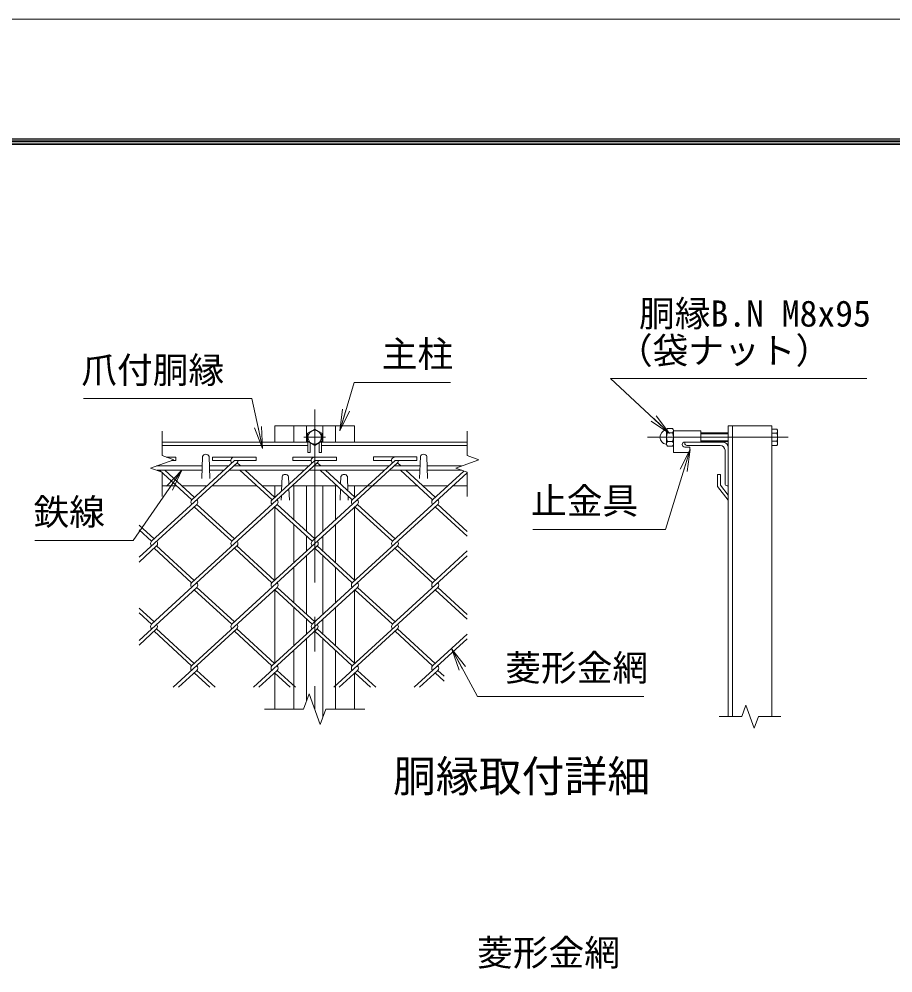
# Model space of a CAD drawing. Units: millimetres, scale not verified. Extents: x -4200 to 4200, y -2970 to 2970.
# Drawn here: x 873 to 2477, y 1219 to 2970 of the extents above; entities that cross this region are included whole.
import ezdxf
from ezdxf.enums import TextEntityAlignment as Align

# ---------------------------------------------------------------- set-up
doc = ezdxf.new("R2010")
doc.units = ezdxf.units.MM
doc.header["$LTSCALE"] = 10
doc.linetypes.add('USER1', pattern=[50.8, 31.75, -6.35, 6.35, -6.35])
for name, color, linetype, lineweight in [('0-0_D-STR1', 1, 'Continuous', 18), ('0-1_D-BMK', 2, 'USER1', 13), ('0-2_D-STR-DIM', 7, 'Continuous', 13), ('0-3_D-STR3', 3, 'Continuous', 13), ('0-7_D-STR-TXT', 7, 'Continuous', 13), ('0-8_0', 7, 'Continuous', 18), ('0-B_D-STR2', 7, 'Continuous', 13), ('0-C_D-TTL', 7, 'Continuous', 18)]:
    doc.layers.add(name, color=color, linetype=linetype, lineweight=lineweight)
doc.layers.add('0-A_D-TTL-TXT', color=7, linetype='Continuous')
doc.styles.add('ＭＳ ゴシック', font='')
doc.styles.get('ＭＳ ゴシック').set_extended_font_data('MS Gothic')

# ---------------------------------------------------------------- blocks, each defined once
blk = doc.blocks.new('_Open')
at = {"layer": '0-8_0'}
blk.add_line((-10, 1.667), (0, 0), dxfattribs=at)
blk.add_lwpolyline([(-10, -1.667), (0, 0), (-10, 0)], dxfattribs=at)

msp = doc.modelspace()

# ---------------------------------------------------------------- linework, layer by layer
at = {"layer": '0-0_D-STR1'}
for p, q in [((1342.47, 2223.43), (1488.47, 2223.43)), ((1342.47, 2193.43), (1342.47, 2223.43)), ((1377.47, 2193.43), (1377.47, 2223.43)), ((1400.47, 2223.43), (1400.47, 2193.43)), ((1430.47, 2223.43), (1430.47, 2193.43)), ((1453.47, 2193.43), (1453.47, 2223.43)), ((1488.47, 2193.43), (1488.47, 2223.43)), ((2174.78, 1689.49), (2174.78, 2223.43)), ((2174.78, 2223.43), (2254.78, 2223.43)), ((2182.78, 1689.49), (2182.78, 2223.43)), ((2254.78, 1689.49), (2254.78, 2223.43)), ((1135.47, 2193.43), (1402.97, 2193.43)), ((1427.97, 2193.43), (1695.47, 2193.43)), ((2094.78, 2193.43), (2164.78, 2193.43)), ((2094.78, 2191.43), (2094.78, 2193.43)), ((1135.47, 2187.43), (1402.97, 2187.43)), ((1427.97, 2187.43), (1695.47, 2187.43)), ((2098.78, 2187.43), (2159.78, 2187.43)), ((2168.78, 2178.43), (2168.78, 2117.43)), ((2174.78, 2183.43), (2174.78, 2113.43)), ((1209.47, 2167.18), (1208.07, 2126.93)), ((1221.47, 2167.18), (1222.87, 2126.93)), ((1609.47, 2167.18), (1608.07, 2126.93)), ((1621.47, 2167.18), (1622.87, 2126.93)), ((1355.47, 2130.19), (1354.55, 2103.73)), ((1367.47, 2130.19), (1367.97, 2116.02)), ((1463.47, 2130.19), (1462.98, 2116.21)), ((1475.47, 2130.19), (1476.39, 2103.93)), ((2154.78, 2134.19), (2154.78, 2112.19)), ((2160.78, 2134.19), (2154.78, 2134.19)), ((2160.78, 2134.19), (2160.78, 2114.43)), ((1135.47, 2113.43), (1161.65, 2113.43)), ((1171.1, 2113.43), (1217.69, 2113.43)), ((1227.16, 2113.43), (1309.11, 2113.43)), ((1318.56, 2113.43), (1354.89, 2113.43)), ((1342.47, 2092.66), (1342.47, 2113.43)), ((1368.25, 2107.82), (1368.97, 2087.19)), ((1456.54, 2113.43), (1374.38, 2113.43)), ((1377.47, 2050.79), (1377.47, 2113.43)), ((1400.47, 2113.43), (1400.47, 2029.71)), ((1430.47, 2113.43), (1430.47, 2029.71)), ((1453.47, 2050.79), (1453.47, 2113.43)), ((1462.69, 2107.8), (1461.97, 2087.19)), ((1603.99, 2113.43), (1476.06, 2113.43)), ((1488.47, 2092.85), (1488.47, 2113.43)), ((1660.05, 2113.43), (1613.47, 2113.43)), ((1695.47, 2113.43), (1669.53, 2113.43)), ((2154.78, 2112.19), (2174.78, 2087.19)), ((2160.78, 2114.43), (2174.78, 2096.34)), ((2172.78, 2113.43), (2174.78, 2113.43)), ((1354.24, 2094.98), (1353.97, 2087.19)), ((1476.7, 2094.96), (1476.97, 2087.19)), ((1342.47, 1940.4), (1342.47, 2074.18)), ((1488.47, 1940.4), (1488.47, 2074.18)), ((1377.47, 1972.47), (1377.47, 2042.11)), ((1453.47, 1972.47), (1453.47, 2042.11)), ((1400.47, 2021.03), (1400.47, 1993.54)), ((1430.47, 2021.03), (1430.47, 1993.54)), ((1400.47, 1984.86), (1400.47, 1877.24)), ((1430.47, 1984.86), (1430.47, 1877.24)), ((1377.47, 1898.31), (1377.47, 1963.79)), ((1453.47, 1898.31), (1453.47, 1963.79)), ((1342.47, 1787.92), (1342.47, 1921.7)), ((1488.47, 1787.92), (1488.47, 1921.7)), ((1377.47, 1819.99), (1377.47, 1889.63)), ((1453.47, 1819.99), (1453.47, 1889.63)), ((1400.47, 1868.55), (1400.47, 1841.06)), ((1430.47, 1868.55), (1430.47, 1841.06)), ((1400.47, 1832.38), (1400.47, 1718.6)), ((1430.47, 1832.38), (1430.47, 1688.26)), ((1377.47, 1703.43), (1377.47, 1811.31)), ((1453.47, 1703.43), (1453.47, 1811.31)), ((1342.47, 1703.43), (1342.47, 1769.22)), ((1488.47, 1703.43), (1488.47, 1769.22))]:
    msp.add_line(p, q, dxfattribs=at)
for centre, radius, start, end in [((2098.78, 2191.43), 4, 180, 270), ((2164.78, 2183.43), 10, 0, 90), ((1215.47, 2164.68), 6.5, 22.61986, 157.38014), ((1615.47, 2164.68), 6.5, 22.61986, 157.38014), ((2159.78, 2178.43), 9, 0, 90), ((1361.47, 2127.69), 6.5, 22.61986, 157.38014), ((1469.47, 2127.69), 6.5, 22.61986, 157.38014), ((2172.78, 2117.43), 4, 180, 270)]:
    msp.add_arc(centre, radius, start, end, dxfattribs=at)
at = {"layer": '0-1_D-BMK'}
for p, q in [((1415.47, 2253.43), (1415.47, 1703.43)), ((1435.47, 2202.43), (1395.47, 2202.43)), ((2026.31, 2202.43), (2284.78, 2202.43))]:
    msp.add_line(p, q, dxfattribs=at)
at = {"layer": '0-2_D-STR-DIM'}
for p, q in [((1135.47, 2213.43), (1135.47, 2168.83)), ((1695.47, 2213.43), (1695.47, 2168.83)), ((1114.33, 2145.74), (1156.61, 2161.13)), ((1156.61, 2161.13), (1135.47, 2168.83)), ((1135.47, 2138.04), (1114.33, 2145.74)), ((1135.47, 2138.04), (1135.47, 2093.43)), ((1695.47, 2138.04), (1695.47, 2093.43)), ((1394.95, 1703.43), (1405.21, 1731.62)), ((1405.21, 1731.62), (1425.73, 1675.24)), ((1394.95, 1703.43), (1323.47, 1703.43)), ((1425.73, 1675.24), (1435.99, 1703.43)), ((1507.47, 1703.43), (1435.99, 1703.43)), ((2207.09, 1710.63), (2199.39, 1689.49)), ((2222.48, 1668.34), (2207.09, 1710.63)), ((2158.28, 1689.49), (2199.39, 1689.49)), ((2230.17, 1689.49), (2222.48, 1668.34)), ((2230.17, 1689.49), (2271.28, 1689.49))]:
    msp.add_line(p, q, dxfattribs=at)
msp.add_lwpolyline([(1695.47, 2138.04), (1674.33, 2145.74), (1716.61, 2161.13), (1695.47, 2168.83)], dxfattribs=at)
at = {"layer": '0-3_D-STR3'}
for p, q in [((2061.28, 2214.9), (2061.28, 2190.21)), ((2061.28, 2214.9), (2061.28, 2190.21)), ((2072.28, 2218.63), (2063.28, 2218.63)), ((2063.28, 2210.53), (2072.28, 2210.53)), ((2074.28, 2214.9), (2074.28, 2190.21)), ((2074.28, 2214.9), (2074.28, 2190.21)), ((2074.28, 2214.43), (2124.28, 2214.43)), ((2074.28, 2214.43), (2074.28, 2174.43)), ((2124.28, 2214.43), (2124.28, 2193.43)), ((2174.78, 2210.43), (2124.28, 2210.43)), ((2174.78, 2208.93), (2124.28, 2208.93)), ((2254.78, 2217.44), (2263.99, 2217.44)), ((2254.78, 2217.44), (2254.78, 2187.42)), ((2254.78, 2209.94), (2263.99, 2209.94)), ((2265.38, 2215.03), (2263.99, 2217.44)), ((2265.38, 2215.03), (2265.38, 2189.83)), ((1402.97, 2194.64), (1402.97, 2174.43)), ((1406.97, 2192.33), (1406.97, 2174.43)), ((1423.97, 2192.33), (1423.97, 2174.43)), ((1427.97, 2194.64), (1427.97, 2174.43)), ((2063.28, 2194.33), (2072.28, 2194.33)), ((2094.78, 2193.43), (2124.28, 2193.43)), ((2174.78, 2195.93), (2124.28, 2195.93)), ((2174.78, 2194.43), (2124.28, 2194.43)), ((2254.78, 2194.93), (2263.99, 2194.93)), ((2265.38, 2189.83), (2263.99, 2187.42)), ((1402.97, 2174.43), (1406.97, 2174.43)), ((1423.97, 2174.43), (1427.97, 2174.43)), ((2072.28, 2186.23), (2063.28, 2186.23)), ((2074.28, 2174.43), (2104.28, 2174.43)), ((2094.78, 2184.43), (2104.28, 2184.43)), ((2104.28, 2184.43), (2104.28, 2174.43)), ((2254.78, 2187.42), (2263.99, 2187.42)), ((1125.15, 2149.68), (1208.86, 2149.68)), ((1125.49, 2141.68), (1208.58, 2141.68)), ((1222.08, 2149.68), (1257.24, 2149.68)), ((1222.36, 2141.68), (1248.51, 2141.68)), ((1257.98, 2141.68), (1395.96, 2141.68)), ((1266.71, 2149.68), (1404.69, 2149.68)), ((1405.2, 2141.68), (1543.42, 2141.68)), ((1413.93, 2149.68), (1552.15, 2149.68)), ((1552.66, 2141.68), (1608.58, 2141.68)), ((1561.39, 2149.68), (1608.86, 2149.68)), ((1622.08, 2149.68), (1685.15, 2149.68)), ((1622.36, 2141.68), (1685.49, 2141.68))]:
    msp.add_line(p, q, dxfattribs=at)
msp.add_lwpolyline([(1428.47, 2209.94), (1415.47, 2217.44), (1402.47, 2209.94), (1402.47, 2194.93), (1415.47, 2187.42), (1428.47, 2194.93)], close=True, dxfattribs=at)
msp.add_circle((1415.47, 2202.43), 12.5, dxfattribs=at)
for centre, radius, start, end in [((2062.28, 2202.43), 13, 97.16806, 262.83194), ((2060.53, 2216.32), 1, 277.16806, 350.16084), ((2066.36, 2214.58), 5.08, 127.21089, 232.78911), ((2078.68, 2202.43), 17.4, 152.26063, 207.73937), ((2056.88, 2202.43), 17.4, 332.26063, 27.73937), ((2069.21, 2214.58), 5.08, 307.21089, 52.78911), ((2258.51, 2213.69), 6.64, 325.61585, 34.38415), ((2240.31, 2202.43), 24.84, 342.4121, 17.5879), ((2060.53, 2188.54), 1, 16.57981, 82.83194), ((2066.38, 2190.28), 5.1, 127.42505, 232.57495), ((2069.18, 2190.28), 5.1, 307.42505, 52.57495), ((2094.78, 2188.93), 4.5, 90, 270), ((2258.51, 2191.18), 6.64, 325.61585, 34.38415)]:
    msp.add_arc(centre, radius, start, end, dxfattribs=at)
at = {"layer": '0-7_D-STR-TXT'}
for points in [[(1665.06, 2302.94), (1487.74, 2302.94), (1462.28, 2215.81)], [(2429.45, 2310.32), (1958.47, 2310.32), (2065.7, 2210.67)], [(990.96, 2273.3), (1300.01, 2273.3), (1319.51, 2183.72)], [(1815.89, 2032.89), (2059.7, 2032.89), (2104.03, 2178.04)], [(901.5, 2012.55), (1082.37, 2012.55), (1170.36, 2140.03)], [(2019.72, 1726.52), (1714.22, 1726.52), (1668.33, 1811.6)]]:
    msp.add_lwpolyline(points, dxfattribs=at)
at = {"layer": '0-B_D-STR2'}
for p, q in [((1272.86, 2155.31), (1115.94, 2011.52)), ((1143.1, 2166.05), (1160.67, 2166.05)), ((1152.55, 2159.65), (1160.67, 2159.65)), ((1160.67, 2159.65), (1160.67, 2166.05)), ((1268.12, 2159.65), (1189.66, 2087.75)), ((1228.12, 2159.65), (1228.12, 2166.05)), ((1228.12, 2166.05), (1308.12, 2166.05)), ((1228.12, 2159.65), (1261.7, 2159.65)), ((1420.2, 2155.42), (1263.28, 2011.63)), ((1268.12, 2159.65), (1308.12, 2159.65)), ((1279.01, 2149.68), (1272.86, 2155.31)), ((1308.12, 2159.65), (1308.12, 2166.05)), ((1415.58, 2159.65), (1337.11, 2087.75)), ((1375.58, 2159.65), (1375.58, 2166.05)), ((1375.58, 2166.05), (1455.58, 2166.05)), ((1375.58, 2159.65), (1409.15, 2159.65)), ((1567.65, 2155.42), (1410.73, 2011.63)), ((1415.58, 2159.65), (1455.58, 2159.65)), ((1426.46, 2149.68), (1420.2, 2155.42)), ((1455.58, 2159.65), (1455.58, 2166.05)), ((1563.14, 2159.75), (1484.57, 2087.75)), ((1523.14, 2159.75), (1523.14, 2166.15)), ((1523.14, 2166.15), (1603.14, 2166.15)), ((1523.14, 2159.75), (1556.72, 2159.75)), ((1563.14, 2159.75), (1603.14, 2159.75)), ((1573.92, 2149.68), (1567.65, 2155.42)), ((1603.14, 2159.75), (1603.14, 2166.15)), ((1131.55, 2149.68), (1129.73, 2151.34)), ((1189.66, 2087.75), (1130.81, 2141.68)), ((1194.39, 2092.09), (1140.28, 2141.68)), ((1269.53, 2149.68), (1268.12, 2150.97)), ((1337.11, 2087.75), (1278.26, 2141.68)), ((1341.85, 2092.09), (1287.74, 2141.68)), ((1416.99, 2149.68), (1415.46, 2151.08)), ((1484.57, 2087.75), (1425.72, 2141.68)), ((1489.31, 2092.09), (1435.19, 2141.68)), ((1695.47, 2137.21), (1558.3, 2011.51)), ((1564.44, 2149.68), (1562.91, 2151.08)), ((1632.02, 2087.75), (1573.17, 2141.68)), ((1636.76, 2092.09), (1582.65, 2141.68)), ((1689.34, 2140.27), (1632.02, 2087.75)), ((1199.02, 2079.19), (1092.97, 1982.01)), ((1346.47, 2079.18), (1189.55, 1935.39)), ((1263.28, 2011.63), (1194.29, 2074.85)), ((1268.02, 2015.97), (1199.02, 2079.19)), ((1493.92, 2079.18), (1337.01, 1935.39)), ((1410.73, 2011.63), (1341.74, 2074.85)), ((1415.47, 2015.97), (1346.48, 2079.19)), ((1641.38, 2079.18), (1484.46, 1935.39)), ((1558.3, 2011.51), (1489.19, 2074.84)), ((1563.03, 2015.85), (1493.92, 2079.18)), ((1695.47, 2020.93), (1636.64, 2074.84)), ((1695.47, 2029.61), (1641.38, 2079.18)), ((1120.56, 2015.97), (1092.97, 2041.25)), ((1115.82, 2011.63), (1092.97, 2032.57)), ((1125.3, 2002.95), (1092.97, 1973.33)), ((1272.75, 2002.95), (1115.82, 1859.15)), ((1189.55, 1935.39), (1120.56, 1998.61)), ((1194.29, 1939.73), (1125.3, 2002.95)), ((1420.21, 2002.95), (1263.28, 1859.15)), ((1337.01, 1935.39), (1268.02, 1998.61)), ((1341.74, 1939.73), (1272.75, 2002.95)), ((1567.65, 2002.94), (1410.73, 1859.15)), ((1484.46, 1935.39), (1415.47, 1998.61)), ((1489.2, 1939.73), (1420.21, 2002.95)), ((1631.91, 1935.38), (1563.33, 1998.22)), ((1636.64, 1939.72), (1567.65, 2002.94)), ((1695.47, 1984.95), (1558.19, 1859.15)), ((1695.47, 1993.63), (1631.91, 1935.38)), ((1199.02, 1926.71), (1092.97, 1829.53)), ((1346.48, 1926.71), (1189.55, 1782.91)), ((1268.02, 1863.49), (1199.02, 1926.71)), ((1493.94, 1926.71), (1337.01, 1782.91)), ((1415.47, 1863.49), (1346.48, 1926.71)), ((1641.38, 1926.7), (1484.46, 1782.91)), ((1562.93, 1863.49), (1493.94, 1926.71)), ((1695.47, 1877.13), (1641.38, 1926.7)), ((1263.28, 1859.15), (1194.29, 1922.37)), ((1410.73, 1859.15), (1342.16, 1921.99)), ((1558.19, 1859.15), (1489.2, 1922.37)), ((1695.47, 1868.45), (1636.64, 1922.36)), ((1120.56, 1863.49), (1092.97, 1888.77)), ((1115.82, 1859.15), (1092.97, 1880.09)), ((1125.3, 1850.47), (1092.97, 1820.85)), ((1189.55, 1782.91), (1120.56, 1846.13)), ((1194.29, 1787.25), (1125.3, 1850.47)), ((1272.75, 1850.47), (1155.94, 1743.43)), ((1337.01, 1782.91), (1268.02, 1846.13)), ((1341.74, 1787.25), (1272.75, 1850.47)), ((1420.21, 1850.47), (1303.4, 1743.43)), ((1484.46, 1782.91), (1415.47, 1846.13)), ((1489.2, 1787.25), (1420.21, 1850.47)), ((1567.66, 1850.47), (1450.85, 1743.43)), ((1631.92, 1782.91), (1562.93, 1846.13)), ((1636.65, 1787.25), (1567.66, 1850.47)), ((1695.47, 1841.15), (1631.92, 1782.91)), ((1695.47, 1832.47), (1598.31, 1743.43)), ((1199.02, 1774.23), (1165.42, 1743.43)), ((1223.16, 1743.43), (1194.29, 1769.89)), ((1232.63, 1743.43), (1199.02, 1774.23)), ((1346.48, 1774.23), (1312.87, 1743.43)), ((1370.61, 1743.43), (1341.74, 1769.89)), ((1380.09, 1743.43), (1346.48, 1774.23)), ((1493.94, 1774.23), (1460.33, 1743.43)), ((1518.07, 1743.43), (1489.2, 1769.89)), ((1527.54, 1743.43), (1493.94, 1774.23)), ((1641.39, 1774.23), (1607.78, 1743.43)), ((1652.97, 1754.94), (1636.65, 1769.89)), ((1652.97, 1763.62), (1641.39, 1774.23))]:
    msp.add_line(p, q, dxfattribs=at)
for centre, start, end in [((1268.12, 2159.65), 95, 222.5), ((1268.12, 2159.65), 317.5, 0), ((1415.58, 2159.65), 85, 222.5), ((1415.58, 2159.65), 317.5, 0), ((1563.14, 2159.75), 85, 222.5), ((1563.03, 2159.65), 317.5, 0.89905), ((1194.39, 2083.41), 137.5, 222.5), ((1194.39, 2083.41), 317.5, 42.5), ((1341.85, 2083.41), 137.5, 222.5), ((1341.85, 2083.41), 317.5, 42.5), ((1489.31, 2083.41), 137.5, 222.5), ((1489.31, 2083.41), 317.5, 42.5), ((1636.76, 2083.41), 137.5, 222.5), ((1636.76, 2083.41), 317.5, 42.5), ((1120.67, 2007.17), 137.5, 222.5), ((1120.67, 2007.17), 317.5, 42.5), ((1268.12, 2007.17), 137.5, 222.5), ((1268.12, 2007.17), 317.5, 42.5), ((1415.58, 2007.17), 137.5, 222.5), ((1415.58, 2007.17), 317.5, 42.5), ((1563.03, 2007.17), 137.5, 222.5), ((1563.03, 2007.17), 317.5, 42.5), ((1194.29, 1931.05), 137.5, 222.5), ((1194.29, 1931.05), 317.5, 42.5), ((1341.74, 1931.05), 137.5, 222.5), ((1341.74, 1931.05), 317.5, 42.5), ((1489.31, 1930.93), 137.5, 222.5), ((1489.31, 1930.93), 317.5, 42.5), ((1636.76, 1930.93), 137.5, 222.5), ((1636.76, 1930.93), 317.5, 42.5), ((1120.55, 1854.8), 137.5, 222.5), ((1120.55, 1854.8), 317.5, 42.5), ((1268, 1854.8), 137.5, 222.5), ((1268, 1854.8), 317.5, 42.5), ((1415.46, 1854.8), 137.5, 222.5), ((1415.46, 1854.8), 317.5, 42.5), ((1562.91, 1854.8), 137.5, 222.5), ((1562.91, 1854.8), 317.5, 42.5), ((1194.29, 1778.57), 137.5, 222.5), ((1194.29, 1778.57), 317.5, 42.5), ((1341.74, 1778.57), 137.5, 222.5), ((1341.74, 1778.57), 317.5, 42.5), ((1489.31, 1778.45), 137.5, 222.5), ((1489.31, 1778.45), 317.5, 42.5), ((1636.76, 1778.45), 137.5, 222.5), ((1636.76, 1778.45), 317.5, 42.5)]:
    msp.add_arc(centre, 6.42, start, end, dxfattribs=at)
at = {"layer": '0-C_D-TTL', "color": 2}
msp.add_lwpolyline([(-4200, 2970), (4200, 2970), (4200, -2970), (-4200, -2970)], close=True, dxfattribs=at)
at = {"layer": '0-C_D-TTL'}
for points in [[(-3930, 2750), (3930, 2750), (3930, -2750), (-3930, -2750)], [(-3927.5, 2747.5), (3927.5, 2747.5), (3927.5, -2747.5), (-3927.5, -2747.5)], [(-3925, 2745), (3925, 2745), (3925, -2745), (-3925, -2745)], [(-3922.5, 2742.5), (3922.5, 2742.5), (3922.5, -2742.5), (-3922.5, -2742.5)], [(-3920, 2740), (3920, 2740), (3920, -2740), (-3920, -2740)]]:
    msp.add_lwpolyline(points, close=True, dxfattribs=at)

# ---------------------------------------------------------------- block references
at = {"layer": '0-7_D-STR-TXT', "xscale": 4, "yscale": 4}
for p, rotation in [((1461.72, 2213.89), 253.7123), ((2067.17, 2209.31), 317.09684), ((1319.93, 2181.77), 282.27872), ((2104.61, 2179.95), 73.01941), ((1171.5, 2141.68), 55.3852), ((1667.38, 1813.36), 118.34149)]:
    msp.add_blockref('_Open', p, dxfattribs=dict(at, rotation=rotation))

# ---------------------------------------------------------------- texts
at = {"layer": '0-7_D-STR-TXT', "style": 'ＭＳ ゴシック'}
for s, p in [('胴縁B.N M8x95', (2010.92, 2391.05)), ('主柱', (1538.66, 2316.67)), ('（袋ナット）', (1970.31, 2323.16)), ('爪付胴縁', (986.9, 2287.28)), ('止金具', (1812.59, 2047.12)), ('鉄線', (899.21, 2026.91)), ('菱形金網', (1765.4, 1740.76)), ('菱形金網', (1713.61, 1217.87))]:
    msp.add_text(s, height=48.09, dxfattribs=at).set_placement(p, align=Align.BOTTOM_LEFT)
at = {"layer": '0-A_D-TTL-TXT', "style": 'ＭＳ ゴシック'}
msp.add_text('胴縁取付詳細', height=57.7, dxfattribs=at).set_placement((1559.22, 1534.07), align=Align.BOTTOM_LEFT)

doc.saveas('drawing.dxf')
